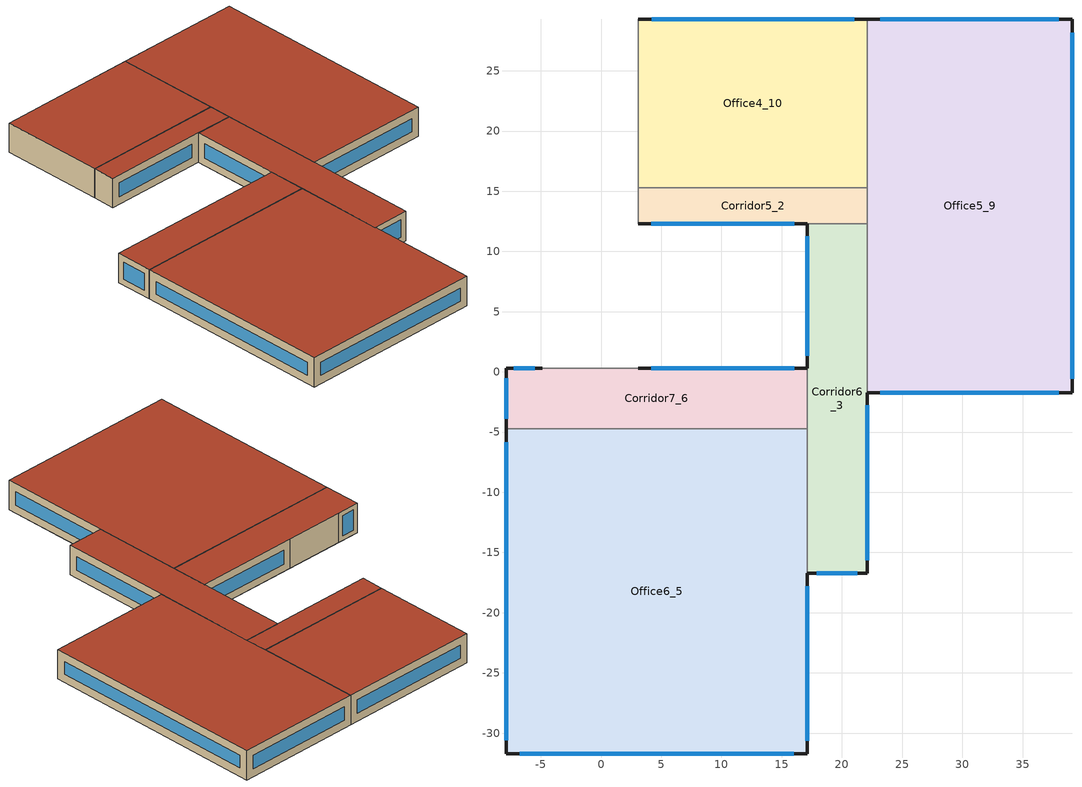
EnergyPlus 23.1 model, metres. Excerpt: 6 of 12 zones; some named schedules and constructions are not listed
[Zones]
Corridor5_2
 floor outside (90.1-2019 Nonresidential CZ 0 Exterior Floor (Mass)): 3.11,15.28 22.11,15.28 22.11,12.28 3.11,12.28 z7.07
 wall outside (90.1-2019 Nonresidential CZ 0 Exterior Wall (Mass)): 3.11,12.28 17.11,12.28 z7.07:11.07
 wall to Corridor4_4 (Interior Partition (Mass)): 3.11,15.28 3.11,12.28 z7.07:11.07
 wall to Corridor6_3 (Interior Partition (Mass)): 17.11,12.28 22.11,12.28 z7.07:11.07
 wall to Office5_9 (Interior Partition (Mass)): 22.11,12.28 22.11,15.28 z7.07:11.07
 wall to Office4_10 (Interior Partition (Mass)): 22.11,15.28 3.11,15.28 z7.07:11.07
 window (DoublePaneLoEe2): 4.16,12.28 16.05,12.28 z8.13:10.02
 roof outside (90.1-2019 Nonresidential CZ 0 Exterior Roof (Mass)): 3.11,15.28 3.11,12.28 22.11,12.28 22.11,15.28 z11.07
Corridor6_3
 floor outside (90.1-2019 Nonresidential CZ 0 Exterior Floor (Mass)): 17.11,12.28 22.11,12.28 22.11,-16.72 17.11,-16.72 z7.07
 wall outside (90.1-2019 Nonresidential CZ 0 Exterior Wall (Mass)): 17.11,12.28 17.11,0.28 / 17.11,-16.72 22.11,-16.72 22.11,-1.72 z7.07:11.07
 wall to Office6_5 (Interior Partition (Mass)): 17.11,-4.72 17.11,-16.72 z7.07:11.07
 wall to Corridor7_6 (Interior Partition (Mass)): 17.11,0.28 17.11,-4.72 z7.07:11.07
 wall to Office5_9 (Interior Partition (Mass)): 22.11,-1.72 22.11,12.28 z7.07:11.07
 window (DoublePaneLoEe2): 17.11,11.25 17.11,1.32 z8.11:10.04; 17.92,-16.72 21.29,-16.72 z7.89:10.26; 22.11,-15.65 22.11,-2.78 z8.14:10.01
 roof outside (90.1-2019 Nonresidential CZ 0 Exterior Roof (Mass)): 17.11,12.28 17.11,-16.72 22.11,-16.72 22.11,12.28 z11.07
Office6_5
 floor outside (90.1-2019 Nonresidential CZ 0 Exterior Floor (Mass)): -7.89,-31.72 -7.89,-4.72 17.11,-4.72 17.11,-31.72 z7.07
 wall outside (90.1-2019 Nonresidential CZ 0 Exterior Wall (Mass)): -7.89,-4.72 -7.89,-31.72 17.11,-31.72 17.11,-16.72 z7.07:11.07
 wall to Corridor7_6 (Interior Partition (Mass)): 17.11,-4.72 -7.89,-4.72 z7.07:11.07
 window (DoublePaneLoEe2): -6.77,-31.72 15.99,-31.72 z8.19:9.95; 17.11,-30.65 17.11,-17.78 z8.14:10.01; -7.89,-5.84 -7.89,-30.59 z8.2:9.95
 roof outside (90.1-2019 Nonresidential CZ 0 Exterior Roof (Mass)): -7.89,-31.72 17.11,-31.72 17.11,-4.72 -7.89,-4.72 z11.07
Corridor7_6
 floor outside (90.1-2019 Nonresidential CZ 0 Exterior Floor (Mass)): -7.89,-4.72 -7.89,0.28 17.11,0.28 17.11,-4.72 z7.07
 wall outside (90.1-2019 Nonresidential CZ 0 Exterior Wall (Mass)): -4.89,0.28 -7.89,0.28 -7.89,-4.72 / 17.11,0.28 3.11,0.28 z7.07:11.07
 wall to Corridor4_4 (Interior Partition (Mass)_FLIPPED): 3.11,0.28 -4.89,0.28 z7.07:11.07
 window (DoublePaneLoEe2): -5.52,0.28 -7.27,0.28 z7.7:10.45; 16.05,0.28 4.16,0.28 z8.13:10.02; -7.89,-0.53 -7.89,-3.9 z7.89:10.26
 roof outside (90.1-2019 Nonresidential CZ 0 Exterior Roof (Mass)): -7.89,-4.72 17.11,-4.72 17.11,0.28 -7.89,0.28 z11.07
Office5_9
 floor outside (90.1-2019 Nonresidential CZ 0 Exterior Floor (Mass)): 22.11,-1.72 22.11,29.28 39.11,29.28 39.11,-1.72 z7.07
 wall outside (90.1-2019 Nonresidential CZ 0 Exterior Wall (Mass)): 22.11,-1.72 39.11,-1.72 39.11,29.28 22.11,29.28 z7.07:11.07
 wall to Office4_10 (Interior Partition (Mass)): 22.11,29.28 22.11,15.28 z7.07:11.07
 window (DoublePaneLoEe2): 23.19,-1.72 38.02,-1.72 / 38.02,29.28 23.19,29.28 z8.16:9.99; 39.11,-0.58 39.11,28.15 z8.21:9.94
 roof outside (90.1-2019 Nonresidential CZ 0 Exterior Roof (Mass)): 22.11,-1.72 39.11,-1.72 39.11,29.28 22.11,29.28 z11.07
Office4_10
 floor outside (90.1-2019 Nonresidential CZ 0 Exterior Floor (Mass)): 3.11,29.28 22.11,29.28 22.11,15.28 3.11,15.28 z7.07
 wall outside (90.1-2019 Nonresidential CZ 0 Exterior Wall (Mass)): 22.11,29.28 3.11,29.28 z7.07:11.07
 wall to Corridor4_4 (Interior Partition (Mass)_FLIPPED): 3.11,29.28 3.11,15.28 z7.07:11.07
 window (DoublePaneLoEe2): 21.01,29.28 4.2,29.28 z8.17:9.98
 roof outside (90.1-2019 Nonresidential CZ 0 Exterior Roof (Mass)): 3.11,29.28 3.11,15.28 22.11,15.28 22.11,29.28 z11.07
[Schedule:Week:Daily]
NatVentAvail_Office2_7_9: 74230180-4c0a-41b1-a895-da9095738c02, acffe17d-ba74-4bf8-b001-e80e59c8c130, b930cbea-39b9-4d41-bc41-e8a4113a257c, 06485f3a-aade-423b-ac43-24b2eb0fab13, 358d3502-b07b-49e5-a001-90df4720419d, 2cb54b0b-2641-44c5-84a6-8f71fd106f59, 43399a00-a045-4d83-bbb2-3dfe9da4c5b4, 74230180-4c0a-41b1-a895-da9095738c02, 74230180-4c0a-41b1-a895-da9095738c02, 74230180-4c0a-41b1-a895-da9095738c02, 74230180-4c0a-41b1-a895-da9095738c02, 74230180-4c0a-41b1-a895-da9095738c02
NatVentAvail_Office2_7_10: a2fb1bfa-c4d9-4130-8ec6-f4b01a015260, b930cbea-39b9-4d41-bc41-e8a4113a257c, f4b05cfc-72e3-484a-9682-a873cfb7f05f, 30cb45e8-6afa-4cbb-8642-6ad9a42456a1, a5cee800-7363-4040-ad6f-e54c5ef976b2, 276f90fc-d980-4af6-b1d0-4bfffd4e3cd2, b50614cd-1746-4bc0-90f0-7d304ac52b2b, a2fb1bfa-c4d9-4130-8ec6-f4b01a015260, a2fb1bfa-c4d9-4130-8ec6-f4b01a015260, a2fb1bfa-c4d9-4130-8ec6-f4b01a015260, a2fb1bfa-c4d9-4130-8ec6-f4b01a015260, a2fb1bfa-c4d9-4130-8ec6-f4b01a015260
NatVentAvail_Office2_7_11: b930cbea-39b9-4d41-bc41-e8a4113a257c, 4f301a6f-236c-4310-9b20-a7926faac36f, de92f683-ff83-4cef-9dfa-bdbcabe8895b, 0b61f763-56c2-4a83-9a58-bfa3ed2d6a75, c97d197c-929e-405b-aa0c-30d4b1da4ddb, 45f0b060-53ba-409a-bbf3-dd96b4b6e9e0, 5263bc76-4f65-48ba-90d0-cb96716400e0, b930cbea-39b9-4d41-bc41-e8a4113a257c, b930cbea-39b9-4d41-bc41-e8a4113a257c, b930cbea-39b9-4d41-bc41-e8a4113a257c, b930cbea-39b9-4d41-bc41-e8a4113a257c, b930cbea-39b9-4d41-bc41-e8a4113a257c
NatVentAvail_Office2_7_12: be28e230-47f0-480d-8cf6-8eb2f75102ab, c5e26b82-dd70-43ee-84fd-6c98e4705544, 76a52eb4-657f-46a9-891e-94b723149b4f, 23f0be58-1a81-48a8-9a6c-16a9ccec1fa9, c3cb8121-0264-4a7e-8b99-b95473eaebcc, ab1708b4-9434-46e2-8958-fe9d345984b3, a81393ee-eb58-4265-bd76-0f3e2dc411dc, be28e230-47f0-480d-8cf6-8eb2f75102ab, be28e230-47f0-480d-8cf6-8eb2f75102ab, be28e230-47f0-480d-8cf6-8eb2f75102ab, be28e230-47f0-480d-8cf6-8eb2f75102ab, be28e230-47f0-480d-8cf6-8eb2f75102ab
NatVentAvail_Office2_7_13: 7d7b8a1c-40be-4adb-82cb-69551fb11ed8, e03a463f-97d7-43ff-b4ed-91e51b1cd1b7, 48262071-2428-4293-94b1-d23b179bbe88, 23e3fbca-68a9-4c4c-8488-be589f267f7b, 6676f34e-c470-47d3-b0b5-80ff68e93c25, 378217e3-61df-4a4c-928a-ff02ea0323e7, 0e8f5745-8426-43ae-ba44-12d5bdafcade, 7d7b8a1c-40be-4adb-82cb-69551fb11ed8, 7d7b8a1c-40be-4adb-82cb-69551fb11ed8, 7d7b8a1c-40be-4adb-82cb-69551fb11ed8, 7d7b8a1c-40be-4adb-82cb-69551fb11ed8, 7d7b8a1c-40be-4adb-82cb-69551fb11ed8
NatVentAvail_Office2_7_14: 06d83c67-cca3-4705-af22-2d178984e95e, 9b905370-de81-4ca0-a2c9-79d887a45048, f79c1e54-ff10-4702-a906-8a15145049de, db20b12c-3cb9-4ad7-8c3d-d81ca5d06d17, 7eb0a93c-7be0-43a1-90bd-2422bf6e2bb8, 485d5804-5f80-455c-acca-1022a8f79659, 643e037d-fe35-4a53-b04a-52931c3167e3, 06d83c67-cca3-4705-af22-2d178984e95e, 06d83c67-cca3-4705-af22-2d178984e95e, 06d83c67-cca3-4705-af22-2d178984e95e, 06d83c67-cca3-4705-af22-2d178984e95e, 06d83c67-cca3-4705-af22-2d178984e95e
NatVentAvail_Office2_7_15: a0c6edab-b14d-4783-89e0-9dc9a3df6dae, c78fc51e-dcba-485a-ab48-d8f216c6ec5d, 902277fd-d57e-4fb6-bea5-0ef18ca370a4, b393b628-0fa7-4727-933b-61eb40549425, 3c36fa1b-0849-4ff2-9c2d-48a09b6443c6, 98cd1a2e-8658-48e0-be66-a2b67b63571a, 2a14485f-f3bd-4161-82c7-3ce6857f129a, a0c6edab-b14d-4783-89e0-9dc9a3df6dae, a0c6edab-b14d-4783-89e0-9dc9a3df6dae, a0c6edab-b14d-4783-89e0-9dc9a3df6dae, a0c6edab-b14d-4783-89e0-9dc9a3df6dae, a0c6edab-b14d-4783-89e0-9dc9a3df6dae
NatVentAvail_Office2_7_16: 0494cb22-4b0c-4090-86ab-2b135fcda9cc, 4091c8a6-ed0a-4f1a-8fa1-ce8d32ba7d3f, 77219de6-0978-454d-a12b-65d9108a852f, adb7e2e0-dfce-4876-8cf2-3553914c4574, 8dd0a794-383e-4f22-b372-b699ebd0992f, 19f0c3df-5c98-4fde-ab79-ff35534fb66b, c2288193-e73d-474a-842d-96b0f3b79609, 0494cb22-4b0c-4090-86ab-2b135fcda9cc, 0494cb22-4b0c-4090-86ab-2b135fcda9cc, 0494cb22-4b0c-4090-86ab-2b135fcda9cc, 0494cb22-4b0c-4090-86ab-2b135fcda9cc, 0494cb22-4b0c-4090-86ab-2b135fcda9cc
NatVentAvail_Office2_7_17: 33109c49-f5d3-472f-bd17-42508a1ffa88, 1d1429a2-90b7-4f75-a421-6138da685bef, 5d7694ac-7888-40bc-8940-9f207f44aca5, 66aed7d0-7128-4772-8045-84ab34d9a687, 7d1ebb44-cce3-4f3a-92b2-8306892c4f7b, 08f4a819-a6b1-4143-8366-9abb118e4348, 1f6a0229-8a9e-4734-bf61-7de13560bf0e, 33109c49-f5d3-472f-bd17-42508a1ffa88, 33109c49-f5d3-472f-bd17-42508a1ffa88, 33109c49-f5d3-472f-bd17-42508a1ffa88, 33109c49-f5d3-472f-bd17-42508a1ffa88, 33109c49-f5d3-472f-bd17-42508a1ffa88
NatVentAvail_Office2_7_18: 1bd90e57-d958-4346-a1e2-0d562759d591, 586e52e9-df0d-4826-b975-b325054d28a0, 6803c44e-31c4-4556-93ed-9df1956b43a5, 1bd90e57-d958-4346-a1e2-0d562759d591, 4d91c5f3-340d-4dc3-9ada-8aad9df8c9d1, 2987e560-4526-436f-b8e1-48f2d278802f, e2f45772-32b8-4041-8102-7da9ada32e36, 1bd90e57-d958-4346-a1e2-0d562759d591, 1bd90e57-d958-4346-a1e2-0d562759d591, 1bd90e57-d958-4346-a1e2-0d562759d591, 1bd90e57-d958-4346-a1e2-0d562759d591, 1bd90e57-d958-4346-a1e2-0d562759d591
NatVentAvail_Office2_7_19: 9134048f-3859-4415-9ed4-f7444dcc507c, 6b69bab7-dd3d-4751-85fb-581a92924ee8, 62f0bce8-1881-4049-a340-c6674fdebec3, 36648d62-8a40-43e9-9982-2b92baa52a15, 162663a8-3a70-4395-b6a1-b9a779cff55a, 053bfc48-d830-411f-8911-2f244716abe2, 4a6a0131-60b4-48fc-ab76-053aea7ee0fe, 9134048f-3859-4415-9ed4-f7444dcc507c, 9134048f-3859-4415-9ed4-f7444dcc507c, 9134048f-3859-4415-9ed4-f7444dcc507c, 9134048f-3859-4415-9ed4-f7444dcc507c, 9134048f-3859-4415-9ed4-f7444dcc507c
NatVentAvail_Office2_7_20: f8345704-d31d-40fd-88b6-e4970249c293, 2ee20784-e430-4260-a4ce-600f60d78ab6, 9134048f-3859-4415-9ed4-f7444dcc507c, d11c283d-5dee-439d-b7f2-228566e91f22, 1217e71b-d2a7-41f2-a225-0d21ba4ecec7, 42528739-f633-49a2-a38b-8b929cf420f6, a367aa53-eeea-4ff7-897c-ef5e568e7c5e, f8345704-d31d-40fd-88b6-e4970249c293, f8345704-d31d-40fd-88b6-e4970249c293, f8345704-d31d-40fd-88b6-e4970249c293, f8345704-d31d-40fd-88b6-e4970249c293, f8345704-d31d-40fd-88b6-e4970249c293
NatVentAvail_Office2_7_21: 5eb2e546-f304-4a15-acfe-63f14c1946ad, 1dbcecba-8097-43f8-9d4c-f16a29861730, 003056ff-bbf4-44bc-9398-bf33fda58a93, 80cb1e91-8182-49b5-aa72-dbc3962e2512, 1c30971f-1879-430a-aa45-4df908731467, ee8e8f91-9dce-448e-8889-cd188c960ced, d9dad5fd-bbd4-48c7-b673-83944b43c590, 5eb2e546-f304-4a15-acfe-63f14c1946ad, 5eb2e546-f304-4a15-acfe-63f14c1946ad, 5eb2e546-f304-4a15-acfe-63f14c1946ad, 5eb2e546-f304-4a15-acfe-63f14c1946ad, 5eb2e546-f304-4a15-acfe-63f14c1946ad
NatVentAvail_Office2_7_22: bff58965-9f1a-46c8-9463-f46d51d88d8f, b315b1db-a6e0-4038-a913-d38542d5fbd4, 05569052-b2ac-4bce-ad88-8a61c5fc8969, defb32ea-24f4-4e4b-8716-19d31397d206, a6e113e6-9fa4-4505-a05b-824c0247aeb1, ace6e12e-48a4-4ecd-a18d-52a5a243a985, 6dc2537d-0a03-47fa-a77c-5a833ab77bb5, bff58965-9f1a-46c8-9463-f46d51d88d8f, bff58965-9f1a-46c8-9463-f46d51d88d8f, bff58965-9f1a-46c8-9463-f46d51d88d8f, bff58965-9f1a-46c8-9463-f46d51d88d8f, bff58965-9f1a-46c8-9463-f46d51d88d8f
NatVentAvail_Office2_7_23: 6b015fcc-1c3c-4941-b25b-f88bba430fe4, 1dc23990-b21d-44e6-a830-d137ce4edb57, 93058f61-8a61-4dce-a8a6-d366de03bb96, 26e5e8ca-6ab7-45f0-868d-c5f2426f1d02, 5ed198e5-c42d-4b32-b84f-91fddf4d7995, c61aa55f-19a6-452c-be75-6b025725d57b, bfbf23fb-7f60-4e1d-80c7-f9bfacc2235e, 6b015fcc-1c3c-4941-b25b-f88bba430fe4, 6b015fcc-1c3c-4941-b25b-f88bba430fe4, 6b015fcc-1c3c-4941-b25b-f88bba430fe4, 6b015fcc-1c3c-4941-b25b-f88bba430fe4, 6b015fcc-1c3c-4941-b25b-f88bba430fe4
NatVentAvail_Office2_7_24: d81008ea-0ef1-42f4-8b93-116913177856, ff39baec-7d08-42bb-9ca7-c08e12b31a75, 952e38fc-f187-46c2-8118-2f22b7edbe8e, 661f89e0-2c77-4466-9659-9a4d4e0955ed, a24e817e-d7c4-4e9d-84f7-0d731f938faa, 8c9ef089-44e7-49b0-b9a2-d15373f7c266, cfbebe6c-322a-44fe-82de-5dace4b901e1, d81008ea-0ef1-42f4-8b93-116913177856, d81008ea-0ef1-42f4-8b93-116913177856, d81008ea-0ef1-42f4-8b93-116913177856, d81008ea-0ef1-42f4-8b93-116913177856, d81008ea-0ef1-42f4-8b93-116913177856
NatVentAvail_Office2_7_25: cf390dac-a6b0-493e-b0ab-5dfc42f325a2, e2168ef2-75c0-4e54-aeeb-574722865ae5, 3612b8da-0a1d-4bb5-975c-bc49aac4a66a, 2a12ae5c-28bb-47a0-9583-b887f3a75423, 0f064b5b-c240-4889-b312-b1afbb1b3080, 480564b9-6e69-421f-9da6-98e190945bc0, 0b282aca-63d1-4592-9092-9f908b255c2f, cf390dac-a6b0-493e-b0ab-5dfc42f325a2, cf390dac-a6b0-493e-b0ab-5dfc42f325a2, cf390dac-a6b0-493e-b0ab-5dfc42f325a2, cf390dac-a6b0-493e-b0ab-5dfc42f325a2, cf390dac-a6b0-493e-b0ab-5dfc42f325a2
NatVentAvail_Office2_7_26: ab5e79c8-c731-4c4b-9b19-0cbc05421b53, 3d7cd9c2-9e2f-4e36-afe2-d09dc96656b8, c1883777-db42-48fb-913a-34224a057195, c442618a-c6bb-4b57-b794-ed35fa7a8599, 88c542ff-a565-43e3-bf89-3be04c31fac9, 68484347-67a9-4969-9549-f2269ef15901, 8b0c793b-0cc6-4793-afe8-5518564d05c5, ab5e79c8-c731-4c4b-9b19-0cbc05421b53, ab5e79c8-c731-4c4b-9b19-0cbc05421b53, ab5e79c8-c731-4c4b-9b19-0cbc05421b53, ab5e79c8-c731-4c4b-9b19-0cbc05421b53, ab5e79c8-c731-4c4b-9b19-0cbc05421b53
NatVentAvail_Office2_7_27: b532e9f1-5cc5-407f-8e95-a1f0581b48a0, eecf37eb-63f2-4172-8db8-663c2075951e, de0cee79-f4e2-43f8-85f6-0c5ec25d84fc, 366290a2-953d-48a8-8a2c-5b778ea93e2c, 80b5f057-fb8e-46b0-a4ec-d8eb5165deb7, 3a6c8460-1b3c-4491-982d-6ef82747092e, ededa92f-c344-4d5c-9023-077afd832e67, b532e9f1-5cc5-407f-8e95-a1f0581b48a0, b532e9f1-5cc5-407f-8e95-a1f0581b48a0, b532e9f1-5cc5-407f-8e95-a1f0581b48a0, b532e9f1-5cc5-407f-8e95-a1f0581b48a0, b532e9f1-5cc5-407f-8e95-a1f0581b48a0
NatVentAvail_Office2_7_28: 0fb96043-629a-4eba-a1f0-31ff6c97335b, e1fb9978-9800-47b8-87b2-577aa9bc38ed, 7ad6bfde-2474-4cbd-a92a-e1b1bce9b70d, 99a48a99-d27e-4c86-b699-a55d902ae00e, 66aed7d0-7128-4772-8045-84ab34d9a687, 7ac3ae6c-6db0-416c-8dca-e7cf8c18f3f7, 5eb2e546-f304-4a15-acfe-63f14c1946ad, 0fb96043-629a-4eba-a1f0-31ff6c97335b, 0fb96043-629a-4eba-a1f0-31ff6c97335b, 0fb96043-629a-4eba-a1f0-31ff6c97335b, 0fb96043-629a-4eba-a1f0-31ff6c97335b, 0fb96043-629a-4eba-a1f0-31ff6c97335b
NatVentAvail_Office2_7_29: 833e0c65-b258-4c05-8b50-3be3c502e880, 36008108-1eb2-4853-a6e7-693b7c98b7b7, fa24099c-fc46-4c95-9ba8-4aaceaa2db06, 3b358c82-70ed-4e00-abaf-ae6bd9c25d5b, 66aed7d0-7128-4772-8045-84ab34d9a687, 66aed7d0-7128-4772-8045-84ab34d9a687, 28af5d3a-b3da-4764-848b-a33b866506bd, 833e0c65-b258-4c05-8b50-3be3c502e880, 833e0c65-b258-4c05-8b50-3be3c502e880, 833e0c65-b258-4c05-8b50-3be3c502e880, 833e0c65-b258-4c05-8b50-3be3c502e880, 833e0c65-b258-4c05-8b50-3be3c502e880
NatVentAvail_Office2_7_30: 054ce260-fa0a-4ee8-8cf5-b3ef76e8524d, b930cbea-39b9-4d41-bc41-e8a4113a257c, f64eb939-440b-4b6f-9ad8-8afa15336bed, b633969e-3a8a-4afa-bf00-228a451d54bd, 1a973419-1e47-4710-9e74-32920631ef2c, 833b29b5-e2fd-4f22-b75b-594ffbea0386, 55ec55d4-fe4c-4e88-9d37-4ec309934865, 054ce260-fa0a-4ee8-8cf5-b3ef76e8524d, 054ce260-fa0a-4ee8-8cf5-b3ef76e8524d, 054ce260-fa0a-4ee8-8cf5-b3ef76e8524d, 054ce260-fa0a-4ee8-8cf5-b3ef76e8524d, 054ce260-fa0a-4ee8-8cf5-b3ef76e8524d
NatVentAvail_Office2_7_31: 871335e7-5461-4a45-9987-77f9073991ba, d11c283d-5dee-439d-b7f2-228566e91f22, fa24099c-fc46-4c95-9ba8-4aaceaa2db06, f6a4d7d8-0012-4467-8c63-d6d972675929, fd9623e8-7281-4809-8799-ad86b18f448e, c321b790-a382-4bc5-81ad-44893205e578, 09ffdced-31e2-48ff-aaca-34cf5b686207, 871335e7-5461-4a45-9987-77f9073991ba, 871335e7-5461-4a45-9987-77f9073991ba, 871335e7-5461-4a45-9987-77f9073991ba, 871335e7-5461-4a45-9987-77f9073991ba, 871335e7-5461-4a45-9987-77f9073991ba
NatVentAvail_Office2_7_32: b0704ff8-1304-4a95-ad68-2416e600bcef, 46da602b-4ed2-4c78-8b61-70fed66ddd43, d7c79b50-0c8e-43cd-b7b6-5e0157c4b51c, 433ecec4-9c22-43fe-ad96-76d9ab120c43, b7fcda87-b28d-4459-aa97-5427d66b0ebe, 6d01fbac-3dae-4c19-9ffc-6c94d5c21f34, e3185faa-7fa8-4afd-8688-40d07bcee633, b0704ff8-1304-4a95-ad68-2416e600bcef, b0704ff8-1304-4a95-ad68-2416e600bcef, b0704ff8-1304-4a95-ad68-2416e600bcef, b0704ff8-1304-4a95-ad68-2416e600bcef, b0704ff8-1304-4a95-ad68-2416e600bcef
NatVentAvail_Office2_7_33: 7fa0f07e-5695-4416-8ca5-5858fd257a59, 15750c7c-bc88-4fba-b681-886960c94160, d8c070f4-0b3b-4b56-aaef-aeb245bb8b20, bc7a3619-8a33-4c57-8245-2976ca370995, a785107e-501f-4021-b728-1b0587c82fd1, 003056ff-bbf4-44bc-9398-bf33fda58a93, 4d18d2ac-6b73-4269-85ad-400b08a21c5f, 7fa0f07e-5695-4416-8ca5-5858fd257a59, 7fa0f07e-5695-4416-8ca5-5858fd257a59, 7fa0f07e-5695-4416-8ca5-5858fd257a59, 7fa0f07e-5695-4416-8ca5-5858fd257a59, 7fa0f07e-5695-4416-8ca5-5858fd257a59
NatVentAvail_Office2_7_34: 7ac074e6-fa27-4548-bb6b-2d8be2097db8, 210d9d14-c652-4047-b80b-96d1eeb430a6, 4d3406c0-467b-4c6d-ad3b-680af0e7b734, c0939167-b2da-4827-8dd7-cc52ad57055f, 9445699b-b4ef-4317-8c12-a48dcc994979, 5ffa1d28-7272-4dba-837e-875be24caef8, 22a4e716-60c4-4fd2-b1d3-af169cdc5175, 7ac074e6-fa27-4548-bb6b-2d8be2097db8, 7ac074e6-fa27-4548-bb6b-2d8be2097db8, 7ac074e6-fa27-4548-bb6b-2d8be2097db8, 7ac074e6-fa27-4548-bb6b-2d8be2097db8, 7ac074e6-fa27-4548-bb6b-2d8be2097db8
NatVentAvail_Office2_7_35: 10f46957-c14c-40c1-888a-ab47b0e53812, 22780c4f-40ae-4bb6-8355-ff615b0a914d, 60439f76-d454-422c-9118-9fcac7943ff4, 66fe8104-bc31-4536-8132-a7c72076e130, 81d55f83-0206-4f80-bb88-e9742a553588, 818af9a8-0244-4f70-8b61-f0f6c1ce97af, 6e56d63a-0bde-4164-a57e-2884e03e9fe0, 10f46957-c14c-40c1-888a-ab47b0e53812, 10f46957-c14c-40c1-888a-ab47b0e53812, 10f46957-c14c-40c1-888a-ab47b0e53812, 10f46957-c14c-40c1-888a-ab47b0e53812, 10f46957-c14c-40c1-888a-ab47b0e53812
NatVentAvail_Office2_7_36: 379e3bd8-afff-4b88-8358-b7ab65219ed3, f8345704-d31d-40fd-88b6-e4970249c293, 41d75a5d-196f-4858-b474-6630abd16e93, b746dec9-6a0e-4726-8efb-e00b6be6b6d2, 5fa33f8c-6d6d-4c77-815f-692242e88418, 5f07cccf-6a91-47f8-bfbc-7ac40f07d129, 3612b8da-0a1d-4bb5-975c-bc49aac4a66a, 379e3bd8-afff-4b88-8358-b7ab65219ed3, 379e3bd8-afff-4b88-8358-b7ab65219ed3, 379e3bd8-afff-4b88-8358-b7ab65219ed3, 379e3bd8-afff-4b88-8358-b7ab65219ed3, 379e3bd8-afff-4b88-8358-b7ab65219ed3
NatVentAvail_Office2_7_37: 66aed7d0-7128-4772-8045-84ab34d9a687, e1333b56-60b0-46c2-99e9-4b3591b37579, 9c2a3811-e186-4dbc-9ce4-8f3f45987036, 979d3669-7252-4693-95bf-934e8a986e31, 70976841-2139-4231-8b80-916de2d8a35d, fbfd6f06-c4d6-4238-99d3-798bb2f8b9d1, 6bfcc87b-3a31-4a5d-be6e-5004e30752ce, 66aed7d0-7128-4772-8045-84ab34d9a687, 66aed7d0-7128-4772-8045-84ab34d9a687, 66aed7d0-7128-4772-8045-84ab34d9a687, 66aed7d0-7128-4772-8045-84ab34d9a687, 66aed7d0-7128-4772-8045-84ab34d9a687
NatVentAvail_Office2_7_38: 5a6692c2-3bd8-4093-b113-b5a800b7b418, d4361af9-c30c-4cfe-a39b-63a769bc19ac, 379e3bd8-afff-4b88-8358-b7ab65219ed3, 695b6030-9e3e-4954-b216-5e6b86a34fe8, dc53c112-40f2-4c8b-9390-7969de84fa6e, a5a94236-775a-46d3-be72-c2ee07c254b3, 873a763a-ffd0-4bc8-a8a6-6ae48cfea177, 5a6692c2-3bd8-4093-b113-b5a800b7b418, 5a6692c2-3bd8-4093-b113-b5a800b7b418, 5a6692c2-3bd8-4093-b113-b5a800b7b418, 5a6692c2-3bd8-4093-b113-b5a800b7b418, 5a6692c2-3bd8-4093-b113-b5a800b7b418
NatVentAvail_Office2_7_39: c2ac46ce-d703-499b-8642-5c076bb1a8c2, 4793df50-d3dc-4ba1-b29c-eaa3c637cd65, 45903201-a7ff-4873-9a96-1d8e6987fc98, 386deaf9-955a-441f-9b6e-b87d8cf3bdbd, 31d54c57-7f11-47a5-91bc-da82901dc5e8, 3d741f9f-b7fd-447e-acd1-030f773e8d0d, 66aed7d0-7128-4772-8045-84ab34d9a687, c2ac46ce-d703-499b-8642-5c076bb1a8c2, c2ac46ce-d703-499b-8642-5c076bb1a8c2, c2ac46ce-d703-499b-8642-5c076bb1a8c2, c2ac46ce-d703-499b-8642-5c076bb1a8c2, c2ac46ce-d703-499b-8642-5c076bb1a8c2
NatVentAvail_Office2_7_40: 3b358c82-70ed-4e00-abaf-ae6bd9c25d5b, 7340dfe7-eec6-4b0e-83a4-b6cdf010f203, b6c4c231-e14a-40f4-bf9b-4594033bda49, e2fee009-560b-47de-9586-2aa2f3331620, e57c7aef-429a-4d27-b817-a1a3ec8cd3f7, 24126a3f-e6b2-4942-917d-95195d687403, 9ad36c0f-3baf-455e-95b6-55d1f226b5a4, 3b358c82-70ed-4e00-abaf-ae6bd9c25d5b, 3b358c82-70ed-4e00-abaf-ae6bd9c25d5b, 3b358c82-70ed-4e00-abaf-ae6bd9c25d5b, 3b358c82-70ed-4e00-abaf-ae6bd9c25d5b, 3b358c82-70ed-4e00-abaf-ae6bd9c25d5b
NatVentAvail_Office2_7_41: 50cf436a-0fc2-4e54-9619-dfd907ff311a, 2647da30-0df1-41d4-a8f1-dbad08f2a42d, 2e7e4cbf-6c4f-4327-9916-3c109d2912da, 13b21d6e-0821-49a6-8c11-05e50adfc5c4, 166c80a1-bd5b-4c37-a467-a77ca881db07, 8a755759-84b5-4e14-aa9a-4447b05f04cb, 67d919c1-333d-4c8c-8cb4-091cb40a8271, 50cf436a-0fc2-4e54-9619-dfd907ff311a, 50cf436a-0fc2-4e54-9619-dfd907ff311a, 50cf436a-0fc2-4e54-9619-dfd907ff311a, 50cf436a-0fc2-4e54-9619-dfd907ff311a, 50cf436a-0fc2-4e54-9619-dfd907ff311a
NatVentAvail_Office2_7_42: dfa1d1a1-a240-4356-b6dd-7c72ad58c21e, 824ba681-8fe7-4c19-bca1-cffc6128756d, 7293414a-dfbf-445f-83dd-ed8eccbb98b2, 8f54e5d2-a9b2-488f-804d-a8c4827b04a9, 96c62d7d-f713-4e13-acb9-24721f3b48c4, 712e5a8b-d445-4563-8be7-7bf89d170922, e9e35e31-3dd4-4370-be52-59d8dd7e1b65, dfa1d1a1-a240-4356-b6dd-7c72ad58c21e, dfa1d1a1-a240-4356-b6dd-7c72ad58c21e, dfa1d1a1-a240-4356-b6dd-7c72ad58c21e, dfa1d1a1-a240-4356-b6dd-7c72ad58c21e, dfa1d1a1-a240-4356-b6dd-7c72ad58c21e
NatVentAvail_Office2_7_43: a5c1f2f4-ae9a-427a-83af-6f2081725214, 3cd9093f-16f6-450c-bd87-b75ea1c9f8c0, 11197a7d-2cf5-4a3a-b53b-c7425a4f4725, b772389e-d027-4e19-9363-2279f67ab120, 0a6beafd-9649-4f8b-9b98-5771586d6be2, 0e4a4c7a-97de-49a6-bbc2-b95a9a450003, 97319662-3008-42c6-898f-9a583bf7c875, a5c1f2f4-ae9a-427a-83af-6f2081725214, a5c1f2f4-ae9a-427a-83af-6f2081725214, a5c1f2f4-ae9a-427a-83af-6f2081725214, a5c1f2f4-ae9a-427a-83af-6f2081725214, a5c1f2f4-ae9a-427a-83af-6f2081725214
NatVentAvail_Office2_7_44: a779107e-77a2-4bf5-a5cd-e0b9ab3ca369, 2cc14214-4a17-431f-b3e2-6287a0eebc72, de160c68-7370-4ca4-ac2f-c85aaea4b271, e066c5fe-9726-4678-845b-fbcbf02c1c73, 7f05cdac-83f3-426f-aeee-058729faae82, da258078-2599-4441-8251-f2a8ed56b9ff, e961eb69-6196-47ee-a5ab-4609efecf080, a779107e-77a2-4bf5-a5cd-e0b9ab3ca369, a779107e-77a2-4bf5-a5cd-e0b9ab3ca369, a779107e-77a2-4bf5-a5cd-e0b9ab3ca369, a779107e-77a2-4bf5-a5cd-e0b9ab3ca369, a779107e-77a2-4bf5-a5cd-e0b9ab3ca369
NatVentAvail_Office2_7_45: b9f31716-6f31-4541-9ba2-50344bcb8c95, b930cbea-39b9-4d41-bc41-e8a4113a257c, 7f1fb89a-3084-47ba-ae63-e171ece6ad76, 7c3cc457-56e0-4293-8ff5-62cc353214ff, 45903201-a7ff-4873-9a96-1d8e6987fc98, 847d9462-010c-433f-af47-e00057295ef7, b9f31716-6f31-4541-9ba2-50344bcb8c95, b9f31716-6f31-4541-9ba2-50344bcb8c95, b9f31716-6f31-4541-9ba2-50344bcb8c95, b9f31716-6f31-4541-9ba2-50344bcb8c95, b9f31716-6f31-4541-9ba2-50344bcb8c95, b9f31716-6f31-4541-9ba2-50344bcb8c95
NatVentAvail_Office2_7_46: 2f068140-464e-4d33-ad4d-cbae9a3e1bc4, 824ba681-8fe7-4c19-bca1-cffc6128756d, 3ec83101-8f56-44ee-9ed5-cf1d06126cc0, 4017bf4a-3589-45be-b8bb-76c6ceced9e4, 46afd1bf-ce16-4cde-a2eb-bdcc5a917640, 89843bde-592a-4f8b-95a4-f3477f7bf965, fa9d65f5-ce2b-488a-ad0c-46271d732b47, 2f068140-464e-4d33-ad4d-cbae9a3e1bc4, 2f068140-464e-4d33-ad4d-cbae9a3e1bc4, 2f068140-464e-4d33-ad4d-cbae9a3e1bc4, 2f068140-464e-4d33-ad4d-cbae9a3e1bc4, 2f068140-464e-4d33-ad4d-cbae9a3e1bc4
NatVentAvail_Office2_7_47: d9e10ad7-51fd-4145-b6e7-93014b8f2588, e57aa025-f74d-44c8-ad91-8f324a09d30a, 946c4e68-09f5-4f11-9aed-95c10ce84668, d8932f60-c0a6-4387-9e1a-813696adf7f9, c98b6996-4ffd-4d41-8912-da14493215a4, 2e18ff48-5f9d-476e-b326-106a550564fb, 32e00edb-47e2-4eae-804b-9b9980c6fa99, d9e10ad7-51fd-4145-b6e7-93014b8f2588, d9e10ad7-51fd-4145-b6e7-93014b8f2588, d9e10ad7-51fd-4145-b6e7-93014b8f2588, d9e10ad7-51fd-4145-b6e7-93014b8f2588, d9e10ad7-51fd-4145-b6e7-93014b8f2588
NatVentAvail_Office2_7_48: 1d44939e-a907-4168-b92c-8ba9d336e79e, 6cd4a709-afa0-4b95-bb14-157b0a83d5ba, 41473d56-74af-4c88-9101-7f32721c54e1, dc852143-0bb0-42a9-ac2e-99d3bc655bf2, 76882299-0c36-46cb-a397-7691c0ed277e, e48911b6-987d-4dbf-ab65-d282ab3fb483, ea042886-315d-4c8d-b018-539c2f725a75, 1d44939e-a907-4168-b92c-8ba9d336e79e, 1d44939e-a907-4168-b92c-8ba9d336e79e, 1d44939e-a907-4168-b92c-8ba9d336e79e, 1d44939e-a907-4168-b92c-8ba9d336e79e, 1d44939e-a907-4168-b92c-8ba9d336e79e
NatVentAvail_Office2_7_49: ca57bcbc-12f7-49bb-82a5-0c9e4e5dd167, a6a27a87-4e34-4a7d-8efd-05889b22b597, 8c7d7e3f-dd81-4de0-8571-9261eabf6db6, 4480cba3-b44f-48b2-a9a1-08f392aea732, 943d6d1e-1e94-4810-9989-480de998c5ae, 36f0d60e-f698-4391-bf0f-744799e2ef16, 8ac1d95d-96e7-48e2-83b5-6a5e3e9713d4, ca57bcbc-12f7-49bb-82a5-0c9e4e5dd167, ca57bcbc-12f7-49bb-82a5-0c9e4e5dd167, ca57bcbc-12f7-49bb-82a5-0c9e4e5dd167, ca57bcbc-12f7-49bb-82a5-0c9e4e5dd167, ca57bcbc-12f7-49bb-82a5-0c9e4e5dd167
NatVentAvail_Office2_7_50: f1408c1c-1257-4793-bf68-a6430b0ba2e4, b6c4c231-e14a-40f4-bf9b-4594033bda49, 6eb091f9-cfdd-4e0f-86e4-9d01e58cf513, 52a766e8-2e67-4868-869b-202642312fd1, 99d8494d-338e-4d5f-9e86-98e8d121d9ac, 2ceb80d7-42e1-4379-b31c-49ad59509332, b1d4242b-1cb3-4e89-ac94-0b46fe67734f, f1408c1c-1257-4793-bf68-a6430b0ba2e4, f1408c1c-1257-4793-bf68-a6430b0ba2e4, f1408c1c-1257-4793-bf68-a6430b0ba2e4, f1408c1c-1257-4793-bf68-a6430b0ba2e4, f1408c1c-1257-4793-bf68-a6430b0ba2e4
NatVentAvail_Office2_7_51: 097c0ba5-5173-4d04-97af-a5ec81812edc, a338013e-b9f0-4902-9644-a3232e02099a, f7e3c77e-5449-477e-a471-9f25252e6c5f, 67953caa-6fbe-4459-a01d-3ac6bac9e99b, d0571d5d-8edd-40a7-8ed0-0ffebc72d55c, 9a06251b-1e92-44a9-9911-779338e8aaf9, c321b790-a382-4bc5-81ad-44893205e578, 097c0ba5-5173-4d04-97af-a5ec81812edc, 097c0ba5-5173-4d04-97af-a5ec81812edc, 097c0ba5-5173-4d04-97af-a5ec81812edc, 097c0ba5-5173-4d04-97af-a5ec81812edc, 097c0ba5-5173-4d04-97af-a5ec81812edc
NatVentAvail_Office2_7_52: 24820846-7d14-43a7-9a9e-707d37791b36, 24820846-7d14-43a7-9a9e-707d37791b36, 24820846-7d14-43a7-9a9e-707d37791b36, 24820846-7d14-43a7-9a9e-707d37791b36, 24820846-7d14-43a7-9a9e-707d37791b36, 24820846-7d14-43a7-9a9e-707d37791b36, 24820846-7d14-43a7-9a9e-707d37791b36, 24820846-7d14-43a7-9a9e-707d37791b36, 24820846-7d14-43a7-9a9e-707d37791b36, 24820846-7d14-43a7-9a9e-707d37791b36, 24820846-7d14-43a7-9a9e-707d37791b36, 24820846-7d14-43a7-9a9e-707d37791b36
CoolAvail_Office1_8_0: e8a7a456-f35c-41db-abb5-3854b57a4a8d, 430e0d3d-58c2-4aec-afdb-d605db7b8648, ab0c3027-7817-4d72-b5c0-cd980231a761, 14b6d13f-a473-471b-9fbb-08d581a0ce02, a48b88f9-07e0-4010-96dc-59713181a363, 89de34d2-2dd9-4049-9d22-85784dc181bc, 338409f4-23da-4a95-87bb-b5453c6bfbe3, e8a7a456-f35c-41db-abb5-3854b57a4a8d, e8a7a456-f35c-41db-abb5-3854b57a4a8d, e8a7a456-f35c-41db-abb5-3854b57a4a8d, e8a7a456-f35c-41db-abb5-3854b57a4a8d, e8a7a456-f35c-41db-abb5-3854b57a4a8d
CoolAvail_Office1_8_1: 7b3c559d-0aef-43ea-a2ce-0318257733e3, e7ed4a42-523c-45b9-9ee1-2246b49d0102, d9997ec5-5d7d-4562-a451-0712c9815192, efa306bb-c40d-4702-b829-d0e4e0c31acd, 5be4ba0f-0204-4927-8aec-d1636d45171a, 2f66b8c4-6ef0-4fbd-8ce6-974ce3c89f0c, caf824a4-a3be-4083-a551-7f421d542df5, 7b3c559d-0aef-43ea-a2ce-0318257733e3, 7b3c559d-0aef-43ea-a2ce-0318257733e3, 7b3c559d-0aef-43ea-a2ce-0318257733e3, 7b3c559d-0aef-43ea-a2ce-0318257733e3, 7b3c559d-0aef-43ea-a2ce-0318257733e3
CoolAvail_Office1_8_2: a9c2fa70-b016-4470-8a54-b6d90d6445cd, f058fb93-0cec-49a4-ae9b-0f11016973ab, 5be4ba0f-0204-4927-8aec-d1636d45171a, 06497613-a484-4b64-b070-3ea0d2b0b9f8, 430e0d3d-58c2-4aec-afdb-d605db7b8648, a5c7f385-74d1-49b4-a6a0-fcf7fbfdf335, b03e3c72-2ed8-495e-a120-07ad8ab622b6, a9c2fa70-b016-4470-8a54-b6d90d6445cd, a9c2fa70-b016-4470-8a54-b6d90d6445cd, a9c2fa70-b016-4470-8a54-b6d90d6445cd, a9c2fa70-b016-4470-8a54-b6d90d6445cd, a9c2fa70-b016-4470-8a54-b6d90d6445cd
CoolAvail_Office1_8_3: 373ca95a-3a92-431b-a200-0ffc7b791353, 6dc2537d-0a03-47fa-a77c-5a833ab77bb5, 5647ce69-c422-4e35-89d0-5af521a42bc6, d5f30222-38cf-4038-b513-648505a551c6, c792bcbf-a619-4ebe-8713-6b6357345cc9, e8a7a456-f35c-41db-abb5-3854b57a4a8d, 889504ed-cc3c-4478-a401-feaf151c3374, 373ca95a-3a92-431b-a200-0ffc7b791353, 373ca95a-3a92-431b-a200-0ffc7b791353, 373ca95a-3a92-431b-a200-0ffc7b791353, 373ca95a-3a92-431b-a200-0ffc7b791353, 373ca95a-3a92-431b-a200-0ffc7b791353
CoolAvail_Office1_8_4: 2a90f5af-cd0d-443e-9909-4e66b2a6d2b5, 9dbb1a9e-6cc1-4dac-8232-0f6dc888a239, cea3bf1f-08fe-4b46-bf2d-c052a72e6e5e, 2d981932-6704-4ae0-a46d-5f3c6e4c6215, 68609801-f603-4097-ab0d-d89a0fc87fb2, adb6c0a4-ca9f-4441-89a3-ae0cf890318a, 9dbb1a9e-6cc1-4dac-8232-0f6dc888a239, 2a90f5af-cd0d-443e-9909-4e66b2a6d2b5, 2a90f5af-cd0d-443e-9909-4e66b2a6d2b5, 2a90f5af-cd0d-443e-9909-4e66b2a6d2b5, 2a90f5af-cd0d-443e-9909-4e66b2a6d2b5, 2a90f5af-cd0d-443e-9909-4e66b2a6d2b5
CoolAvail_Office1_8_5: 708b9954-edd7-4bbf-8c99-ca9d8d469657, 00b832de-05ed-48ef-98f5-8f74b3b03503, 37315c7c-481e-4722-a85a-669573da209f, 589703e0-bfca-48af-8786-e0e7de1ee020, 181bb2ad-51ec-49a2-ab54-77d58055a621, 04a06db5-088c-488e-bfea-54bbf27261c0, f03d95e4-1a2e-46ff-953e-a599571f40be, 708b9954-edd7-4bbf-8c99-ca9d8d469657, 708b9954-edd7-4bbf-8c99-ca9d8d469657, 708b9954-edd7-4bbf-8c99-ca9d8d469657, 708b9954-edd7-4bbf-8c99-ca9d8d469657, 708b9954-edd7-4bbf-8c99-ca9d8d469657
CoolAvail_Office1_8_6: 763d8b08-041d-4d45-a9cb-637f78540a08, 4d3406c0-467b-4c6d-ad3b-680af0e7b734, 4aae2a72-40b9-4954-b485-188fa409fe7d, 1b44bebf-92d4-4b8f-8272-5a0bedab0afa, 5cf1e3a8-82eb-4254-b502-c91e25a3afa1, d07a21bb-0a85-4795-879c-b45a037fd7d7, 666cb8e4-9a2e-47ca-baee-c9bf0db00492, 763d8b08-041d-4d45-a9cb-637f78540a08, 763d8b08-041d-4d45-a9cb-637f78540a08, 763d8b08-041d-4d45-a9cb-637f78540a08, 763d8b08-041d-4d45-a9cb-637f78540a08, 763d8b08-041d-4d45-a9cb-637f78540a08
CoolAvail_Office1_8_7: 02bd2350-1d92-4ef1-a3a6-8ae0f770aff8, 87104bfd-c2cb-46b7-97c8-a85a4f3c4e5a, b176fb6c-0df1-49e1-9448-16574a62d4b9, 84d90c66-08b4-4e4b-bf92-3c48665a6fe4, 848340ce-c395-4f50-b10f-20741e8042dd, 4f314c9a-045a-48cf-ab06-161634ac78b8, c3bd551a-a8e8-46ac-b62b-1fd2096f9fad, 02bd2350-1d92-4ef1-a3a6-8ae0f770aff8, 02bd2350-1d92-4ef1-a3a6-8ae0f770aff8, 02bd2350-1d92-4ef1-a3a6-8ae0f770aff8, 02bd2350-1d92-4ef1-a3a6-8ae0f770aff8, 02bd2350-1d92-4ef1-a3a6-8ae0f770aff8
CoolAvail_Office1_8_8: de32bc3c-c84e-45fa-900c-e48919e7307b, 7f8cfb6d-d4ad-4be6-b8c5-9fc9fcf38a63, d43daf61-b4b2-49c9-b7ea-f4bd62ad3a3d, 1e3f5b16-62ff-446e-b0f7-cd8578450525, 29c9e868-5bff-42eb-96b2-d0aec8542b23, 112673eb-49f6-49a1-bf5a-37b087540884, b69a8a62-896b-4ef4-a422-0ec6a2615c67, de32bc3c-c84e-45fa-900c-e48919e7307b, de32bc3c-c84e-45fa-900c-e48919e7307b, de32bc3c-c84e-45fa-900c-e48919e7307b, de32bc3c-c84e-45fa-900c-e48919e7307b, de32bc3c-c84e-45fa-900c-e48919e7307b
CoolAvail_Office1_8_9: 46f6d721-6904-4906-a337-3fc8ccbf81c3, 99b2a00a-68f2-4733-a140-8dbf0ac83a47, b69a8a62-896b-4ef4-a422-0ec6a2615c67, ab8a47f2-c8a9-4fac-9f75-a7c98ebd7916, 81620e2a-9733-4252-8ca6-ecea10aae41b, 388ae72f-5bdd-440c-8034-bae72f65dd33, c9316155-35b1-401e-926d-4808752c8ce7, 46f6d721-6904-4906-a337-3fc8ccbf81c3, 46f6d721-6904-4906-a337-3fc8ccbf81c3, 46f6d721-6904-4906-a337-3fc8ccbf81c3, 46f6d721-6904-4906-a337-3fc8ccbf81c3, 46f6d721-6904-4906-a337-3fc8ccbf81c3
CoolAvail_Office1_8_10: 8bbf264f-c332-41a4-84d9-a2ade2c1e71f, b69a8a62-896b-4ef4-a422-0ec6a2615c67, 533a9958-838b-4f93-89db-475d39e4c51b, 6a9abb66-4bd2-429b-9efd-fe49def27963, e7f1d87c-2f09-4d19-b292-d3417aed3de0, 7258c1f6-f87c-48c2-aec5-5a24cd91eb3e, b55cf89c-09b5-4666-b74b-f733b0be3fc3, 8bbf264f-c332-41a4-84d9-a2ade2c1e71f, 8bbf264f-c332-41a4-84d9-a2ade2c1e71f, 8bbf264f-c332-41a4-84d9-a2ade2c1e71f, 8bbf264f-c332-41a4-84d9-a2ade2c1e71f, 8bbf264f-c332-41a4-84d9-a2ade2c1e71f
CoolAvail_Office1_8_11: b69a8a62-896b-4ef4-a422-0ec6a2615c67, f3045754-e7b8-46a7-a4fe-5c10b4823175, b8c55d9c-cf91-41e5-8e9c-3524d581eb16, 4936ea22-1828-45a4-9dc0-118b25466bc1, e0236127-d030-4bee-99af-5afb2b6b5872, 847db224-25c3-440e-b712-dad1e136e9f9, 41b8ca75-8fda-4d0d-9151-3d7568cd3476, b69a8a62-896b-4ef4-a422-0ec6a2615c67, b69a8a62-896b-4ef4-a422-0ec6a2615c67, b69a8a62-896b-4ef4-a422-0ec6a2615c67, b69a8a62-896b-4ef4-a422-0ec6a2615c67, b69a8a62-896b-4ef4-a422-0ec6a2615c67
CoolAvail_Office1_8_12: 41da2fa8-287e-4b89-b23f-ff123eaf2390, a74b4e96-4858-4ea7-91a4-e40d2c2fc256, fd7cfb89-6f58-459e-88bd-2dd80de36c37, d1f14a29-5286-441c-9440-561974886a25, 29691164-6ea3-4d4e-91f2-6d079e9538a3, c69eb927-c514-4e91-aefb-89ffc00ba882, 8ba288db-10bf-4ad7-a50f-114ed6878d79, 41da2fa8-287e-4b89-b23f-ff123eaf2390, 41da2fa8-287e-4b89-b23f-ff123eaf2390, 41da2fa8-287e-4b89-b23f-ff123eaf2390, 41da2fa8-287e-4b89-b23f-ff123eaf2390, 41da2fa8-287e-4b89-b23f-ff123eaf2390
CoolAvail_Office1_8_13: 2f3a9e70-802f-4161-bfa3-ea6dd59d6a28, bfb39a66-6ef6-49cb-9175-ef611512aacd, c30c5fdc-d31d-4b3a-bebd-02206074c0b4, 86d4a1e3-06e8-427e-b76d-a58de71d7332, 750fcaa0-c91e-48d7-b9ac-a4ab5a3af4e2, d4a49226-3305-46b0-8c5c-469245a97b4f, 8afe19aa-6208-4ea8-bb8b-c281db761ddb, 2f3a9e70-802f-4161-bfa3-ea6dd59d6a28, 2f3a9e70-802f-4161-bfa3-ea6dd59d6a28, 2f3a9e70-802f-4161-bfa3-ea6dd59d6a28, 2f3a9e70-802f-4161-bfa3-ea6dd59d6a28, 2f3a9e70-802f-4161-bfa3-ea6dd59d6a28
CoolAvail_Office1_8_14: 6a45d70e-e8bc-4244-8e17-11526ab75dcf, 3c2d1ad4-0029-429b-8e9f-d410a073537b, 9a60c062-b64a-4a8f-844f-6a1bd758b4bd, dc433c08-3be4-4e9a-8e42-17c60e125d67, 90a36627-5034-475c-930e-03167d5dced8, 8749fe76-2ea2-4657-bfc2-a82d20db9fa5, 07997b36-958c-400b-8440-fe9817ddf4c3, 6a45d70e-e8bc-4244-8e17-11526ab75dcf, 6a45d70e-e8bc-4244-8e17-11526ab75dcf, 6a45d70e-e8bc-4244-8e17-11526ab75dcf, 6a45d70e-e8bc-4244-8e17-11526ab75dcf, 6a45d70e-e8bc-4244-8e17-11526ab75dcf
CoolAvail_Office1_8_15: 10883c99-1339-4a14-a578-36674fa29f50, 1ca91f3e-ed31-485d-bba6-ffa85d5447e0, 2cd6f613-999b-46fb-8d43-bf45f6fbad3c, 6eb091f9-cfdd-4e0f-86e4-9d01e58cf513, 11da9c62-81f5-4c24-8f83-69ab5ebf56df, 08122ba5-eec2-4e86-9c81-934c1c3d332b, e862df5f-0972-4033-bd1b-fc33ef832e3c, 10883c99-1339-4a14-a578-36674fa29f50, 10883c99-1339-4a14-a578-36674fa29f50, 10883c99-1339-4a14-a578-36674fa29f50, 10883c99-1339-4a14-a578-36674fa29f50, 10883c99-1339-4a14-a578-36674fa29f50
CoolAvail_Office1_8_16: 9b4451ba-4531-484a-b24a-7b79db179524, f513cd03-e051-49ed-8ef0-0e72a800a18e, aff96eac-6395-4428-936d-44c58361b655, 8b269b3a-f50d-428a-a625-acbdaf4533b6, 079988be-1ce6-4a84-9eeb-d0c9ced13833, 1cad93c9-2a97-43ec-b814-29e03c631bcd, 1b99cad3-3f1c-4254-820d-7475cc966e2f, 9b4451ba-4531-484a-b24a-7b79db179524, 9b4451ba-4531-484a-b24a-7b79db179524, 9b4451ba-4531-484a-b24a-7b79db179524, 9b4451ba-4531-484a-b24a-7b79db179524, 9b4451ba-4531-484a-b24a-7b79db179524
CoolAvail_Office1_8_17: 53aac514-1bfe-4f31-892b-411f3b15ccbe, dbccac22-d7d0-499c-9b00-5f3d28405e46, 847d1aee-5a1b-425c-8570-41fb4bc01d69, 28cf387f-780f-4fe0-8d02-66d859255fef, e829d018-733f-4536-ad3e-3cdcac497d5f, fd3dc796-2c6f-4fb4-9ee4-9ca8ab1088f8, 61353532-44e2-4e72-8884-d10c79152ffd, 53aac514-1bfe-4f31-892b-411f3b15ccbe, 53aac514-1bfe-4f31-892b-411f3b15ccbe, 53aac514-1bfe-4f31-892b-411f3b15ccbe, 53aac514-1bfe-4f31-892b-411f3b15ccbe, 53aac514-1bfe-4f31-892b-411f3b15ccbe
CoolAvail_Office1_8_18: 8c281e8c-1faa-42ae-842a-6ede0368b6c0, a57d735b-40ce-4b4e-b1aa-dbbdc0224d56, 08a0d38c-f8c6-4dac-b525-fea493abd8eb, 8c281e8c-1faa-42ae-842a-6ede0368b6c0, 0b23219c-76ae-4923-875a-7be7e1884192, f974e7a7-cb15-4b79-98f3-50a39be274b0, c61415ee-3961-4153-9587-2319e67391f1, 8c281e8c-1faa-42ae-842a-6ede0368b6c0, 8c281e8c-1faa-42ae-842a-6ede0368b6c0, 8c281e8c-1faa-42ae-842a-6ede0368b6c0, 8c281e8c-1faa-42ae-842a-6ede0368b6c0, 8c281e8c-1faa-42ae-842a-6ede0368b6c0
CoolAvail_Office1_8_19: 99f09a6a-6a3d-4c64-b04e-7344a382817a, 9cd7e6ec-6707-4c22-9237-f0a929152c31, 7e0d3554-a611-4346-aee3-f5560eb39785, 138b4a56-a07a-4893-8180-78f33cfc933b, a501b3f2-e232-4632-8b52-5910b3709cbb, b6b0f7b7-c726-4187-ab39-19710d10a11a, 532f4593-439a-4b34-a09c-de5c70722b40, 99f09a6a-6a3d-4c64-b04e-7344a382817a, 99f09a6a-6a3d-4c64-b04e-7344a382817a, 99f09a6a-6a3d-4c64-b04e-7344a382817a, 99f09a6a-6a3d-4c64-b04e-7344a382817a, 99f09a6a-6a3d-4c64-b04e-7344a382817a
CoolAvail_Office1_8_20: cfbdf803-1be8-4e67-a6e1-1cef50e2aeca, 3fbed170-edd6-4727-a772-67ca1adb60cd, 99f09a6a-6a3d-4c64-b04e-7344a382817a, 34661b52-b95d-4bc2-9fa2-b4817bcd8d69, 9110fddf-c034-4e75-b0e0-a5fda82e1c69, 475e95dd-8740-4ae2-91a4-d9d0761ebe73, e8b14294-4537-484c-a2f7-3b5c2a3f151b, cfbdf803-1be8-4e67-a6e1-1cef50e2aeca, cfbdf803-1be8-4e67-a6e1-1cef50e2aeca, cfbdf803-1be8-4e67-a6e1-1cef50e2aeca, cfbdf803-1be8-4e67-a6e1-1cef50e2aeca, cfbdf803-1be8-4e67-a6e1-1cef50e2aeca
CoolAvail_Office1_8_21: 5467b45b-9ade-4559-a91f-d9f74dfb4392, 00b832de-05ed-48ef-98f5-8f74b3b03503, b8cda9f7-163b-4697-bceb-33b4b1aae47b, 3cd9093f-16f6-450c-bd87-b75ea1c9f8c0, 5129212a-82cd-4688-b662-e1a89518d88b, abd01391-2cf3-4c18-96b6-7536c42a1aa5, c43dd409-1aef-47f1-8132-c331c6f89c0d, 5467b45b-9ade-4559-a91f-d9f74dfb4392, 5467b45b-9ade-4559-a91f-d9f74dfb4392, 5467b45b-9ade-4559-a91f-d9f74dfb4392, 5467b45b-9ade-4559-a91f-d9f74dfb4392, 5467b45b-9ade-4559-a91f-d9f74dfb4392
CoolAvail_Office1_8_22: 46afd1bf-ce16-4cde-a2eb-bdcc5a917640, fe1e2874-81fb-4b22-adbf-dd305b303279, f7fb3855-1efc-43e2-8cf9-9a2033fc96b7, aee49f10-c792-4e25-b9a6-1d7423f97222, 1302e4a8-71d7-422d-99ed-60c3f82b4f24, 2f068140-464e-4d33-ad4d-cbae9a3e1bc4, 1cca4ff0-4b40-4885-baf7-38d39b15c3ec, 46afd1bf-ce16-4cde-a2eb-bdcc5a917640, 46afd1bf-ce16-4cde-a2eb-bdcc5a917640, 46afd1bf-ce16-4cde-a2eb-bdcc5a917640, 46afd1bf-ce16-4cde-a2eb-bdcc5a917640, 46afd1bf-ce16-4cde-a2eb-bdcc5a917640
CoolAvail_Office1_8_23: 0b47f0fe-5577-45c2-9cfc-203a23ea8960, 8d287f28-cf9d-40e7-a7cd-1b6e89ca2a9c, fe084a1e-d938-4459-aa6c-65a79c84dfa5, 3f4758e1-24d7-40b5-aa0e-9b9ced1b1201, 0ce324a0-0c5a-4215-ab92-f5c398ec8ba1, c857142a-bdc1-4c75-b952-54e1aa0a49f3, 05d708ad-024d-46a4-af5b-b044bb3f8d64, 0b47f0fe-5577-45c2-9cfc-203a23ea8960, 0b47f0fe-5577-45c2-9cfc-203a23ea8960, 0b47f0fe-5577-45c2-9cfc-203a23ea8960, 0b47f0fe-5577-45c2-9cfc-203a23ea8960, 0b47f0fe-5577-45c2-9cfc-203a23ea8960
CoolAvail_Office1_8_24: 43723026-bbb4-42e9-af85-1de9acae8fd8, 13a1be76-44cf-485e-9711-800af908cecf, ae10a403-8aae-4bc3-91f3-90c23b073da7, 979d031e-7a21-485e-9bce-5417bd07b2a4, c53099ce-acd0-449a-a87e-28b8a74d9a0c, 589b7505-0e0d-464f-ab91-183f4e59972b, 9eb8cb2e-a187-4313-b239-e2dbe290cbda, 43723026-bbb4-42e9-af85-1de9acae8fd8, 43723026-bbb4-42e9-af85-1de9acae8fd8, 43723026-bbb4-42e9-af85-1de9acae8fd8, 43723026-bbb4-42e9-af85-1de9acae8fd8, 43723026-bbb4-42e9-af85-1de9acae8fd8
